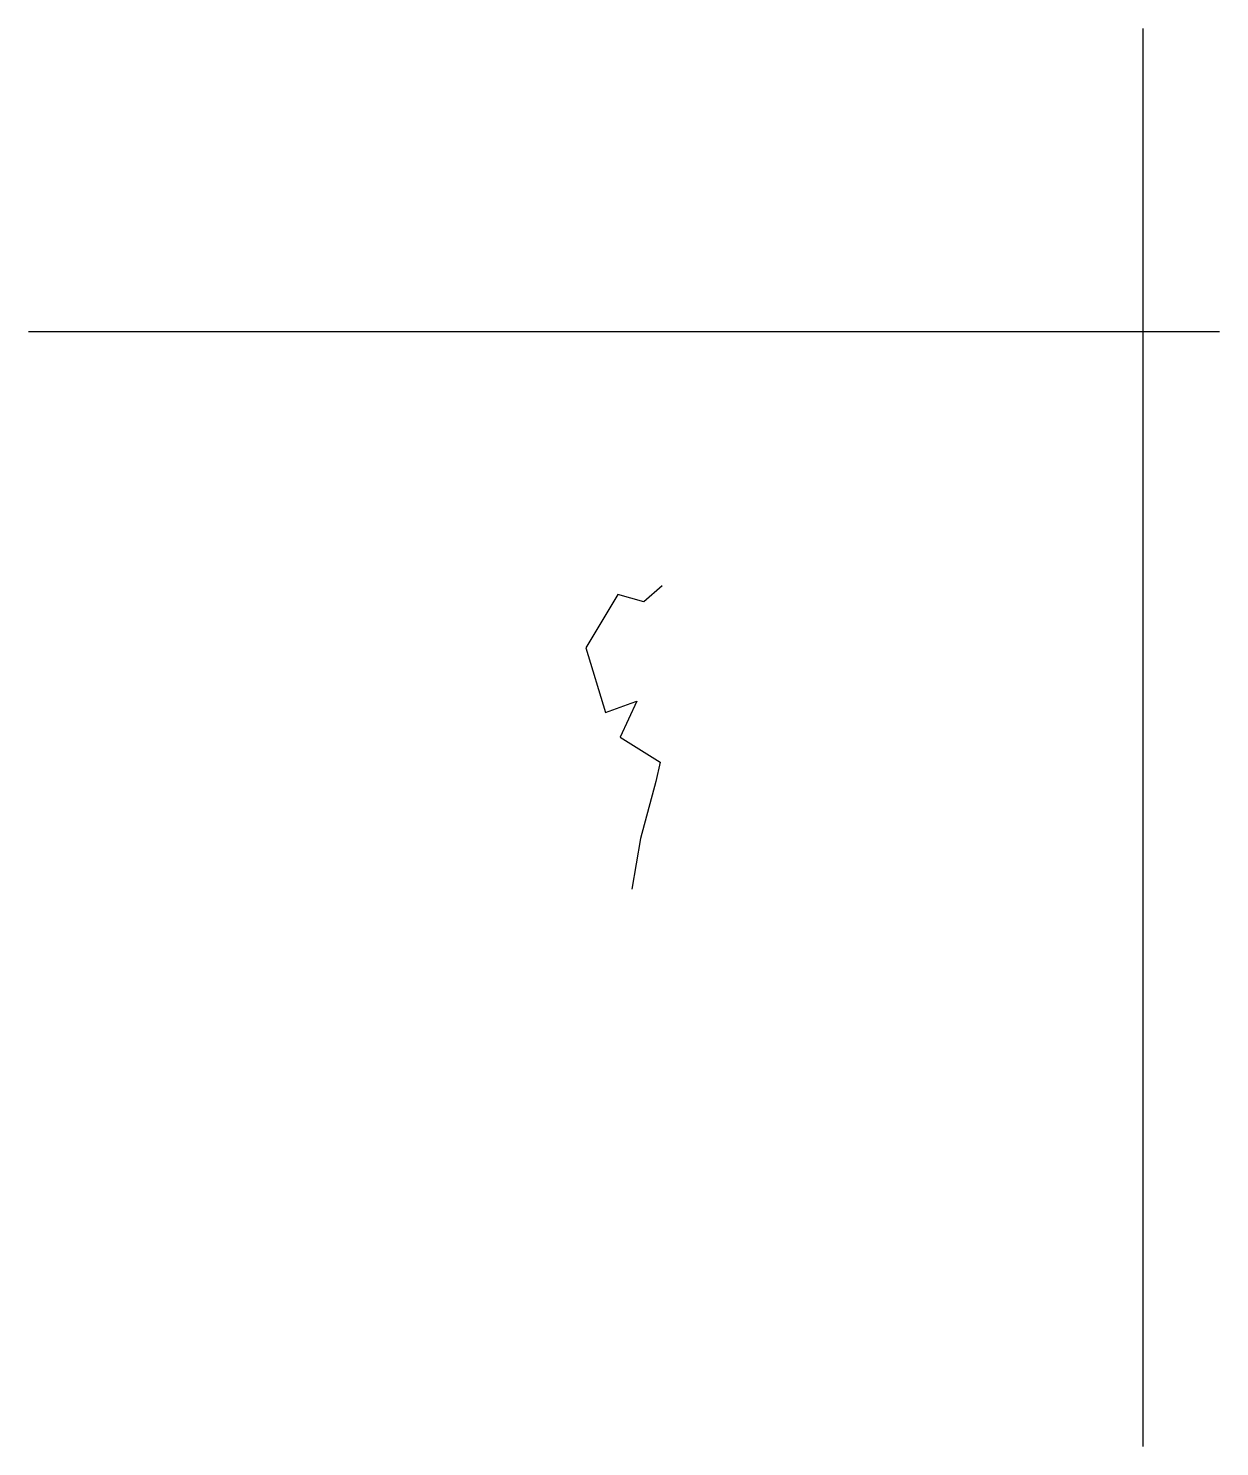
# Model space of a CAD drawing. Extents: x 0 to 107, y 0 to 127.
import ezdxf

# ---------------------------------------------------------------- set-up
doc = ezdxf.new("R2010")
doc.units = 0
doc.layers.add('CentreLine', color=5, linetype='CONTINUOUS')
doc.layers.add('Grid', color=7, linetype='CONTINUOUS')

msp = doc.modelspace()

# ---------------------------------------------------------------- linework, layer by layer
at = {"layer": 'CentreLine'}
for p, q in [((52.87, 76.44, 2.9), (50, 71.65, 10.87)), ((55.22, 75.77, 1.31), (52.87, 76.44, 2.9)), ((56.87, 77.2), (55.22, 75.77, 1.31)), ((50, 71.65, 10.87), (51.78, 65.84, 12.16)), ((51.78, 65.84, 12.16), (54.09, 66.68, 12.03)), ((54.6, 66.85, 13.93), (53.1, 63.63, 19.84)), ((54.09, 66.68, 12.03), (54.6, 66.85, 13.93)), ((53.1, 63.63, 19.84), (56.67, 61.4, 17.97)), ((56.67, 61.4, 17.97), (56.3, 59.66, 20.32)), ((56.3, 59.66, 25.95), (54.93, 54.54, 26.32)), ((56.3, 59.66, 20.32), (56.3, 59.66, 25.95)), ((54.93, 54.54, 26.32), (54.13, 50, 28.19))]:
    msp.add_line(p, q, dxfattribs=at)
at = {"layer": 'Grid'}
for p, q in [((100, 0), (100, 127.2)), ((0, 100), (106.87, 100))]:
    msp.add_line(p, q, dxfattribs=at)

doc.saveas('drawing.dxf')
